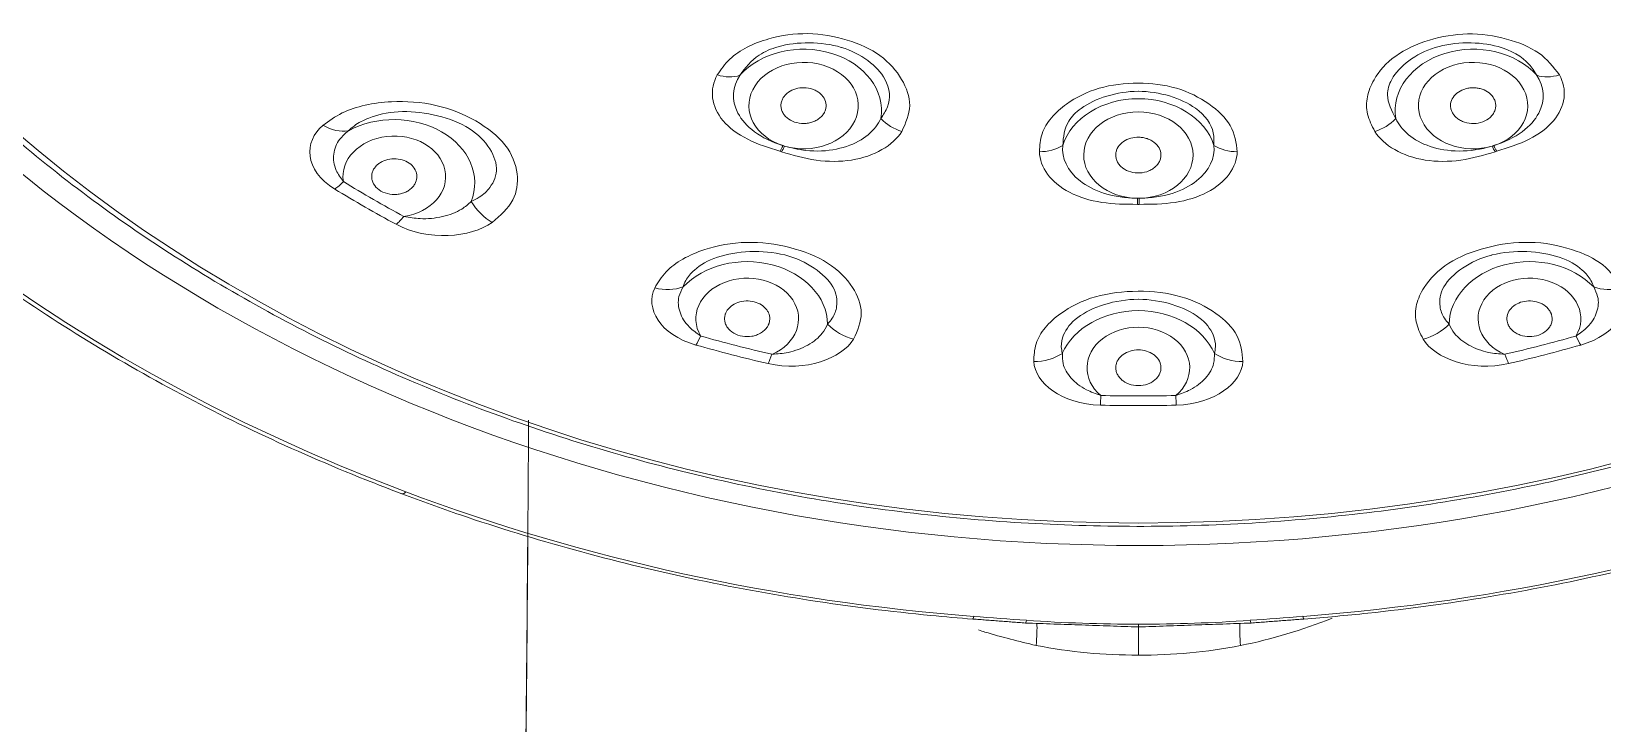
# Model space of a CAD drawing. Extents: x 0 to 3160, y 0 to 2315.
# Drawn here: x 1064.44 to 1099.19, y 914.61 to 929.91 of the extents above; entities that cross this region are included whole.
import ezdxf

# ---------------------------------------------------------------- set-up
doc = ezdxf.new("R2010")
doc.units = 0
doc.header["$LTSCALE"] = 10
doc.header["$MEASUREMENT"] = 0
doc.layers.get('0').update_dxf_attribs({"linetype": 'CONTINUOUS'})

msp = doc.modelspace()

# ---------------------------------------------------------------- linework, layer by layer
at = {"color": 7, "linetype": 'Continuous', "lineweight": 18}
for p, q in [((1072.724, 919.733), (1072.722, 919.731)), ((1088.924, 916.745), (1088.924, 916.806)), ((1088.924, 916.782), (1088.924, 916.122))]:
    msp.add_line(p, q, dxfattribs=at)
at = {"color": 7, "linetype": 'Continuous', "lineweight": 13}
for centre, major_axis, ratio, start_param, end_param in [((1088.924, 946.63), (37.699, 0), 0.790155, 5.156583, 10.55138), ((1081.519, 928.156), (-1.723, 0), 0.790155, 3.016187, 5.669392), ((1081.519, 928.271), (1.209, 0), 0.790155, 4.358175, 10.61059), ((1096.329, 928.156), (-1.723, 0), 0.790155, 3.755386, 6.408591), ((1096.329, 928.271), (1.209, 0), 0.790155, 5.097374, 11.349788), ((1079.69, 929.55), (0.697, -0.393), 0.730817, 4.998751, 5.695614), ((1098.158, 929.55), (0.697, 0.393), 0.730817, 3.729164, 4.426027), ((1088.924, 927.062), (-1.723, 0), 0.790155, 3.385786, 6.038992), ((1072.466, 926.557), (-1.779, 0), 0.790155, 2.845971, 5.32217), ((1083.738, 928.31), (0.676, -0.428), 0.72265, 4.385315, 5.082178), ((1088.924, 927.177), (1.209, 0), 0.790155, 4.727775, 10.980189), ((1094.11, 928.31), (0.676, 0.428), 0.72265, 4.3426, 5.039463), ((1071.079, 928.596), (0.645, -0.764), 0.716961, 5.188181, 5.86621), ((1072.466, 926.701), (1.136, 0), 0.790155, 4.901912, 9.549414), ((1088.924, 943.388), (21.895, 0), 0.790155, 4.341933, 4.343647), ((1088.924, 943.375), (21.709, 0), 0.790155, 4.341933, 4.343647), ((1086.753, 927.865), (0.8, 0.023), 0.767163, 4.667088, 5.363952), ((1091.095, 927.865), (0.8, -0.023), 0.767163, 4.060826, 4.75769), ((1088.924, 943.375), (21.709, 0), 0.790155, 5.081131, 5.082845), ((1088.924, 943.388), (21.895, 0), 0.790155, 5.081131, 5.082845), ((1088.924, 944.6), (28.789, 0), 0.790155, 4.055273, 4.112868), ((1088.924, 944.63), (-29.098, 0), 0.790155, 0.91368, 0.971275), ((1088.924, 943.375), (21.709, 0), 0.790155, 4.711532, 4.713246), ((1074.783, 926.47), (0.575, -0.818), 0.690785, 4.621421, 5.29945), ((1088.924, 943.388), (21.895, 0), 0.790155, 4.711532, 4.713246), ((1080.272, 923.415), (-1.779, 0), 0.790155, 3.16013, 5.636329), ((1097.576, 923.415), (-1.779, 0), 0.790155, 3.788449, 6.264648), ((1080.272, 923.558), (1.136, 0), 0.790155, 5.216071, 9.863573), ((1097.576, 923.558), (1.136, 0), 0.790155, 5.84439, 10.491892), ((1078.339, 925.038), (0.903, -0.429), 0.793988, 4.955273, 5.633302), ((1099.509, 925.038), (0.903, 0.429), 0.793988, 3.791476, 4.469505), ((1082.693, 923.92), (0.85, -0.528), 0.780226, 4.414727, 5.092756), ((1088.924, 922.332), (-1.779, 0), 0.790155, 3.474289, 5.950489), ((1088.924, 922.475), (1.136, 0), 0.790155, 5.530231, 10.177733), ((1095.155, 923.92), (0.85, 0.528), 0.780226, 4.332022, 5.010051), ((1088.924, 944.6), (28.789, 0), 0.790155, 4.369432, 4.427027), ((1088.924, 944.6), (28.789, 0), 0.790155, 4.997751, 5.055346), ((1088.924, 944.63), (-29.098, 0), 0.790155, 1.22784, 1.285435), ((1086.635, 923.427), (0.998, 0.063), 0.815788, 4.636524, 5.314553), ((1091.213, 923.427), (0.998, -0.063), 0.815788, 4.110225, 4.788254), ((1088.924, 944.63), (-29.098, 0), 0.790155, 1.856158, 1.913753), ((1088.924, 944.6), (28.789, 0), 0.790155, 4.683592, 4.741186), ((1088.924, 944.63), (-29.098, 0), 0.790155, 1.541999, 1.599594), ((1088.924, 946.631), (37.703, 0), 0.790155, 4.268195, 4.615639), ((1088.924, 946.631), (37.703, 0), 0.790155, 4.809139, 5.156583), ((1085.301, 917.418), (0.038, 0.499), 0.059206, 3.108412, 3.643374), ((1086.463, 917.331), (-0.035, -0.499), 0.073615, 6.279502, 6.784509), ((1086.22, 915.167), (0.377, 1.964), 0.136214, 5.374418, 5.748618), ((1091.628, 915.167), (-0.377, 1.964), 0.136214, 0.534568, 0.908768), ((1091.385, 917.331), (0.035, -0.499), 0.073615, 5.781862, 6.286869), ((1092.547, 917.418), (0.038, -0.499), 0.059206, 5.781404, 6.31666)]:
    msp.add_ellipse(centre, major_axis=major_axis, ratio=ratio, start_param=start_param, end_param=end_param, dxfattribs=at)
msp.add_ellipse((1088.924, 945.609), major_axis=(33.622, 0), ratio=0.790155, dxfattribs=at)
at = {"color": 7, "linetype": 'Continuous', "lineweight": 18}
for centre, major_axis, ratio, start_param, end_param in [((1088.924, 945.822), (-34.52, 0), 0.790155, 0.629497, 2.51406), ((1081.065, 927.876), (0.235, 0.765), 0.221897, 3.851939, 4.086354), ((1081.099, 927.865), (-0.234, -0.765), 0.220918, 0.710031, 0.944446), ((1096.749, 927.865), (-0.234, 0.765), 0.220918, 2.197146, 2.431561), ((1096.783, 927.876), (0.235, -0.765), 0.221897, 5.338424, 5.572839), ((1071.339, 927.202), (-0.521, -0.854), 0.374386, 0.706149, 1.020037), ((1088.905, 926.712), (0.001, 0.8), 0.000525, 3.81824, 4.052655), ((1088.943, 926.712), (0.001, -0.8), 0.000525, 5.372123, 5.606538), ((1072.68, 926.432), (0.475, 0.88), 0.345831, 3.8289, 4.142788), ((1079.243, 923.79), (-0.272, -0.962), 0.206104, 0.625999, 0.939888), ((1098.605, 923.79), (-0.272, 0.962), 0.206104, 2.201705, 2.515593), ((1080.82, 923.385), (0.226, 0.974), 0.172536, 3.75865, 4.072539), ((1097.028, 923.385), (0.226, -0.974), 0.172536, 5.352239, 5.666127), ((1088.095, 922.475), (-0.023, -1), 0.017648, 0.597374, 0.911263), ((1089.753, 922.475), (-0.023, 1), 0.017648, 2.23033, 2.544218), ((1072.808, 920.155), (-0.176, -0.468), 0.263385, 6.189898, 6.831434), ((1072.81, 920.157), (0.176, 0.468), 0.263385, 3.141918, 3.689886)]:
    msp.add_ellipse(centre, major_axis=major_axis, ratio=ratio, start_param=start_param, end_param=end_param, dxfattribs=at)
for points, knots in [([(1061.08, 930.523), (1061.358, 930.19), (1062.137, 929.312), (1063.553, 927.968), (1065.321, 926.504), (1067.227, 925.152), (1069.254, 923.916), (1071.394, 922.806), (1073.632, 921.826), (1075.958, 920.982), (1078.356, 920.28), (1080.814, 919.722), (1083.319, 919.313), (1085.854, 919.054), (1088.408, 918.947), (1090.964, 918.992), (1093.509, 919.19), (1096.028, 919.539), (1098.507, 920.037), (1100.932, 920.682), (1103.289, 921.469), (1105.564, 922.395), (1107.746, 923.454), (1109.822, 924.641), (1111.778, 925.949), (1113.609, 927.369), (1115.286, 928.9), (1116.44, 930.075), (1116.989, 930.757), (1117.078, 930.871)], [0, 0, 0, 0, 0.02283, 0.061557, 0.100301, 0.139057, 0.177824, 0.216598, 0.255377, 0.29416, 0.332945, 0.371732, 0.410519, 0.449308, 0.488097, 0.526887, 0.565678, 0.60447, 0.643263, 0.682058, 0.720853, 0.759649, 0.798445, 0.83724, 0.876031, 0.914818, 0.953596, 0.992363, 1, 1, 1, 1]), ([(1058.44, 928.95), (1058.722, 928.635), (1059.552, 927.752), (1061.063, 926.385), (1062.969, 924.865), (1065.012, 923.459), (1067.174, 922.171), (1069.447, 921.008), (1071.289, 920.207), (1072.365, 919.79), (1072.634, 919.689)], [0, 0, 0, 0, 0.078639, 0.224104, 0.369616, 0.515166, 0.660747, 0.806349, 0.951968, 1, 1, 1, 1]), ([(1081.051, 928.411), (1081.045, 928.399), (1081.035, 928.374), (1081.021, 928.322), (1081.015, 928.255), (1081.03, 928.175), (1081.076, 928.073), (1081.181, 927.964), (1081.365, 927.883), (1081.541, 927.869), (1081.676, 927.893), (1081.771, 927.926), (1081.854, 927.974), (1081.923, 928.034), (1081.961, 928.085), (1081.981, 928.12), (1081.993, 928.145), (1082.019, 928.213), (1082.025, 928.328), (1081.973, 928.447), (1081.902, 928.528), (1081.835, 928.579), (1081.758, 928.62), (1081.643, 928.659), (1081.485, 928.674), (1081.298, 928.636), (1081.169, 928.561), (1081.102, 928.491), (1081.07, 928.447), (1081.057, 928.423), (1081.051, 928.411)], [0, 0, 0, 0, 0.015625, 0.03125, 0.0625, 0.09375, 0.125, 0.1875, 0.25, 0.3125, 0.34375, 0.375, 0.40625, 0.4375, 0.46875, 0.476562, 0.484375, 0.5, 0.5625, 0.625, 0.65625, 0.6875, 0.71875, 0.75, 0.8125, 0.875, 0.9375, 0.96875, 0.984375, 1, 1, 1, 1]), ([(1095.864, 928.126), (1095.87, 928.114), (1095.884, 928.09), (1095.917, 928.044), (1095.971, 927.991), (1096.05, 927.94), (1096.171, 927.889), (1096.342, 927.864), (1096.547, 927.902), (1096.688, 927.986), (1096.768, 928.076), (1096.81, 928.151), (1096.83, 928.23), (1096.83, 928.311), (1096.815, 928.369), (1096.799, 928.406), (1096.787, 928.43), (1096.749, 928.494), (1096.655, 928.583), (1096.515, 928.643), (1096.394, 928.665), (1096.3, 928.667), (1096.208, 928.656), (1096.09, 928.624), (1095.96, 928.551), (1095.855, 928.423), (1095.824, 928.299), (1095.833, 928.212), (1095.848, 928.162), (1095.858, 928.138), (1095.864, 928.126)], [0, 0, 0, 0, 0.015625, 0.03125, 0.0625, 0.09375, 0.125, 0.1875, 0.25, 0.3125, 0.34375, 0.375, 0.40625, 0.4375, 0.46875, 0.476562, 0.484375, 0.5, 0.5625, 0.625, 0.65625, 0.6875, 0.71875, 0.75, 0.8125, 0.875, 0.9375, 0.96875, 0.984375, 1, 1, 1, 1]), ([(1071.447, 927.71), (1071.38, 927.652), (1071.214, 927.508), (1071.097, 927.207), (1071.139, 926.869), (1071.28, 926.672), (1071.339, 926.589)], [0, 0, 0, 0, 0.200427, 0.49953, 0.790892, 1, 1, 1, 1]), ([(1088.424, 927.175), (1088.424, 927.162), (1088.426, 927.136), (1088.436, 927.083), (1088.462, 927.019), (1088.512, 926.948), (1088.602, 926.866), (1088.75, 926.794), (1088.958, 926.771), (1089.128, 926.809), (1089.244, 926.87), (1089.317, 926.928), (1089.372, 926.996), (1089.409, 927.071), (1089.422, 927.13), (1089.424, 927.169), (1089.424, 927.195), (1089.417, 927.266), (1089.37, 927.375), (1089.267, 927.471), (1089.164, 927.526), (1089.078, 927.555), (1088.987, 927.571), (1088.862, 927.574), (1088.708, 927.544), (1088.552, 927.455), (1088.465, 927.348), (1088.434, 927.263), (1088.426, 927.213), (1088.424, 927.188), (1088.424, 927.175)], [0, 0, 0, 0, 0.015625, 0.03125, 0.0625, 0.09375, 0.125, 0.1875, 0.25, 0.3125, 0.34375, 0.375, 0.40625, 0.4375, 0.46875, 0.476562, 0.484375, 0.5, 0.5625, 0.625, 0.65625, 0.6875, 0.71875, 0.75, 0.8125, 0.875, 0.9375, 0.96875, 0.984375, 1, 1, 1, 1]), ([(1072.061, 926.933), (1072.056, 926.927), (1072.047, 926.916), (1072.028, 926.893), (1072.001, 926.85), (1071.974, 926.784), (1071.962, 926.702), (1071.976, 926.592), (1072.048, 926.464), (1072.207, 926.349), (1072.381, 926.304), (1072.523, 926.305), (1072.627, 926.324), (1072.722, 926.358), (1072.791, 926.398), (1072.832, 926.431), (1072.854, 926.451), (1072.866, 926.464), (1072.876, 926.475), (1072.885, 926.486), (1072.901, 926.505), (1072.942, 926.567), (1072.969, 926.653), (1072.965, 926.75), (1072.939, 926.844), (1072.867, 926.951), (1072.729, 927.047), (1072.554, 927.099), (1072.365, 927.097), (1072.219, 927.05), (1072.124, 926.992), (1072.082, 926.955), (1072.064, 926.936), (1072.061, 926.933)], [0, 0, 0, 0, 0.007812, 0.015625, 0.03125, 0.0625, 0.09375, 0.125, 0.1875, 0.25, 0.3125, 0.34375, 0.375, 0.40625, 0.4375, 0.453125, 0.460938, 0.46875, 0.472656, 0.476562, 0.484375, 0.5, 0.5625, 0.59375, 0.625, 0.6875, 0.75, 0.8125, 0.875, 0.9375, 0.96875, 0.996094, 1, 1, 1, 1]), ([(1072.68, 925.819), (1072.799, 925.799), (1073.084, 925.751), (1073.547, 925.8), (1073.935, 925.947), (1074.102, 926.091), (1074.168, 926.148)], [0, 0, 0, 0, 0.208279, 0.500324, 0.801781, 1, 1, 1, 1]), ([(1078.852, 924.262), (1078.817, 924.192), (1078.729, 924.016), (1078.756, 923.703), (1078.941, 923.394), (1079.154, 923.241), (1079.243, 923.177)], [0, 0, 0, 0, 0.200427, 0.49953, 0.790892, 1, 1, 1, 1]), ([(1098.605, 923.177), (1098.694, 923.24), (1098.906, 923.393), (1099.093, 923.703), (1099.118, 924.017), (1099.031, 924.192), (1098.996, 924.262)], [0, 0, 0, 0, 0.208279, 0.500324, 0.801781, 1, 1, 1, 1]), ([(1079.796, 923.68), (1079.793, 923.674), (1079.788, 923.661), (1079.78, 923.634), (1079.771, 923.586), (1079.771, 923.517), (1079.792, 923.437), (1079.848, 923.336), (1079.966, 923.231), (1080.163, 923.16), (1080.345, 923.16), (1080.48, 923.196), (1080.572, 923.239), (1080.649, 923.295), (1080.699, 923.35), (1080.725, 923.391), (1080.738, 923.416), (1080.745, 923.431), (1080.75, 923.443), (1080.754, 923.456), (1080.761, 923.478), (1080.777, 923.547), (1080.769, 923.636), (1080.727, 923.727), (1080.665, 923.81), (1080.555, 923.894), (1080.386, 923.952), (1080.199, 923.958), (1080.02, 923.911), (1079.9, 923.83), (1079.832, 923.751), (1079.807, 923.706), (1079.797, 923.683), (1079.796, 923.68)], [0, 0, 0, 0, 0.007812, 0.015625, 0.03125, 0.0625, 0.09375, 0.125, 0.1875, 0.25, 0.3125, 0.34375, 0.375, 0.40625, 0.4375, 0.453125, 0.460938, 0.46875, 0.472656, 0.476562, 0.484375, 0.5, 0.5625, 0.59375, 0.625, 0.6875, 0.75, 0.8125, 0.875, 0.9375, 0.96875, 0.996094, 1, 1, 1, 1]), ([(1097.101, 923.436), (1097.104, 923.43), (1097.109, 923.417), (1097.123, 923.391), (1097.15, 923.348), (1097.202, 923.293), (1097.279, 923.237), (1097.4, 923.182), (1097.574, 923.151), (1097.785, 923.186), (1097.932, 923.271), (1098.015, 923.362), (1098.057, 923.439), (1098.078, 923.52), (1098.077, 923.588), (1098.068, 923.634), (1098.06, 923.66), (1098.054, 923.675), (1098.049, 923.688), (1098.043, 923.7), (1098.033, 923.721), (1097.993, 923.784), (1097.921, 923.852), (1097.819, 923.906), (1097.707, 923.945), (1097.556, 923.961), (1097.377, 923.93), (1097.22, 923.849), (1097.111, 923.727), (1097.073, 923.606), (1097.078, 923.51), (1097.091, 923.462), (1097.1, 923.439), (1097.101, 923.436)], [0, 0, 0, 0, 0.007812, 0.015625, 0.03125, 0.0625, 0.09375, 0.125, 0.1875, 0.25, 0.3125, 0.34375, 0.375, 0.40625, 0.4375, 0.453125, 0.460938, 0.46875, 0.472656, 0.476562, 0.484375, 0.5, 0.5625, 0.59375, 0.625, 0.6875, 0.75, 0.8125, 0.875, 0.9375, 0.96875, 0.996094, 1, 1, 1, 1]), ([(1080.82, 922.772), (1080.94, 922.782), (1081.229, 922.806), (1081.636, 922.964), (1081.928, 923.196), (1082.015, 923.371), (1082.05, 923.441)], [0, 0, 0, 0, 0.208279, 0.500324, 0.801781, 1, 1, 1, 1]), ([(1095.798, 923.441), (1095.833, 923.371), (1095.921, 923.195), (1096.213, 922.964), (1096.619, 922.806), (1096.908, 922.782), (1097.028, 922.772)], [0, 0, 0, 0, 0.200427, 0.49953, 0.790892, 1, 1, 1, 1]), ([(1087.243, 922.791), (1087.243, 922.716), (1087.243, 922.53), (1087.41, 922.241), (1087.721, 921.994), (1087.985, 921.901), (1088.095, 921.862)], [0, 0, 0, 0, 0.200427, 0.49953, 0.790892, 1, 1, 1, 1]), ([(1088.424, 922.475), (1088.424, 922.469), (1088.424, 922.455), (1088.427, 922.427), (1088.437, 922.38), (1088.464, 922.314), (1088.516, 922.243), (1088.609, 922.16), (1088.762, 922.089), (1088.977, 922.07), (1089.15, 922.115), (1089.264, 922.182), (1089.334, 922.245), (1089.386, 922.317), (1089.412, 922.382), (1089.421, 922.427), (1089.423, 922.454), (1089.424, 922.47), (1089.424, 922.483), (1089.423, 922.496), (1089.421, 922.519), (1089.409, 922.588), (1089.367, 922.67), (1089.291, 922.747), (1089.2, 922.811), (1089.062, 922.864), (1088.879, 922.878), (1088.699, 922.838), (1088.547, 922.749), (1088.464, 922.643), (1088.431, 922.552), (1088.424, 922.503), (1088.424, 922.479), (1088.424, 922.475)], [0, 0, 0, 0, 0.007812, 0.015625, 0.03125, 0.0625, 0.09375, 0.125, 0.1875, 0.25, 0.3125, 0.34375, 0.375, 0.40625, 0.4375, 0.453125, 0.460938, 0.46875, 0.472656, 0.476562, 0.484375, 0.5, 0.5625, 0.59375, 0.625, 0.6875, 0.75, 0.8125, 0.875, 0.9375, 0.96875, 0.996094, 1, 1, 1, 1]), ([(1089.753, 921.862), (1089.863, 921.9), (1090.126, 921.993), (1090.439, 922.241), (1090.606, 922.531), (1090.605, 922.717), (1090.605, 922.791)], [0, 0, 0, 0, 0.208279, 0.500324, 0.801781, 1, 1, 1, 1]), ([(1075.437, 921.313), (1075.428, 919.905), (1075.396, 915.939), (1075.321, 908.736), (1075.169, 898.119), (1074.927, 884.596), (1074.613, 870.145), (1074.326, 858.481), (1074.096, 849.681), (1073.856, 841.128), (1073.504, 829.666), (1073.05, 816.375), (1072.69, 806.872), (1072.52, 802.375)], [0, 0, 0, 0, 0.04114, 0.114398, 0.202128, 0.329324, 0.467621, 0.566225, 0.617062, 0.682316, 0.773565, 0.892831, 1, 1, 1, 1]), ([(1072.632, 919.687), (1073.062, 919.525), (1074.316, 919.076), (1076.442, 918.423), (1079.027, 917.792), (1081.662, 917.308), (1083.75, 917.047), (1084.954, 916.943), (1085.263, 916.919)], [0, 0, 0, 0, 0.108343, 0.313558, 0.518804, 0.724054, 0.929307, 1, 1, 1, 1]), ([(1092.585, 916.919), (1093.058, 916.956), (1094.425, 917.081), (1096.672, 917.386), (1099.299, 917.897), (1101.874, 918.555), (1103.836, 919.181), (1104.936, 919.582), (1105.216, 919.687)], [0, 0, 0, 0, 0.108308, 0.313545, 0.518821, 0.724101, 0.929387, 1, 1, 1, 1]), ([(1075.421, 918.771), (1075.413, 917.757), (1075.393, 915.487), (1075.358, 912.073), (1075.319, 908.698), (1075.278, 905.616), (1075.237, 902.697), (1075.193, 899.768), (1075.146, 896.812), (1075.071, 892.375), (1074.961, 886.393), (1074.806, 878.809), (1074.638, 871.204), (1074.458, 863.621), (1074.271, 856.188), (1074.078, 848.984), (1073.922, 843.485), (1073.803, 839.451), (1073.714, 836.533), (1073.607, 833.082), (1073.478, 829.083), (1073.328, 824.568), (1073.156, 819.543), (1072.96, 814.016), (1072.748, 808.235), (1072.6, 804.297), (1072.527, 802.376)], [0, 0, 0, 0, 0.029961, 0.066537, 0.09853, 0.12594, 0.153106, 0.17966, 0.206525, 0.2337, 0.299572, 0.365841, 0.432218, 0.495649, 0.558948, 0.619591, 0.675719, 0.695502, 0.719435, 0.747804, 0.780603, 0.817823, 0.85867, 0.903758, 0.953076, 1, 1, 1, 1]), ([(1086.663, 916.334), (1086.283, 916.426), (1085.854, 916.531), (1085.436, 916.663), (1085.388, 916.679)], [0, 0, 0, 0, 0.885832, 1, 1, 1, 1])]:
    msp.add_open_spline(points, degree=3, knots=knots, dxfattribs=at)
at = {"color": 7, "linetype": 'Continuous', "lineweight": 13}
for points, knots in [([(1079.611, 928.95), (1079.693, 929.071), (1079.853, 929.304), (1080.257, 929.575), (1080.83, 929.793), (1081.605, 929.91), (1082.497, 929.754), (1083.269, 929.399), (1083.726, 928.863), (1083.943, 928.262), (1083.778, 927.889), (1083.694, 927.7)], [0, 0, 0, 0, 0.087607, 0.169371, 0.250856, 0.377447, 0.501128, 0.621802, 0.747777, 0.872041, 1, 1, 1, 1]), ([(1083.228, 927.986), (1083.283, 928.069), (1083.457, 928.331), (1083.409, 928.956), (1082.789, 929.424), (1081.916, 929.691), (1081.167, 929.688), (1080.423, 929.364), (1080.23, 929.102), (1080.11, 928.94)], [0, 0, 0, 0, 0.080562, 0.253207, 0.499831, 0.500495, 0.747529, 0.843295, 1, 1, 1, 1]), ([(1094.154, 927.7), (1094.089, 927.826), (1093.964, 928.07), (1093.968, 928.466), (1094.143, 928.913), (1094.561, 929.395), (1095.334, 929.749), (1096.226, 929.903), (1097.083, 929.769), (1097.841, 929.467), (1098.104, 929.124), (1098.237, 928.95)], [0, 0, 0, 0, 0.087607, 0.169371, 0.250856, 0.377447, 0.501128, 0.621802, 0.747777, 0.872041, 1, 1, 1, 1]), ([(1097.738, 928.94), (1097.687, 929.025), (1097.525, 929.29), (1096.837, 929.69), (1095.927, 929.69), (1095.055, 929.423), (1094.547, 929.034), (1094.382, 928.432), (1094.529, 928.157), (1094.62, 927.986)], [0, 0, 0, 0, 0.080562, 0.253207, 0.499831, 0.500495, 0.747529, 0.843295, 1, 1, 1, 1]), ([(1079.611, 928.95), (1079.432, 928.634), (1079.472, 928.253), (1079.874, 927.778), (1080.062, 927.638), (1080.503, 927.416), (1080.75, 927.338), (1080.997, 927.262)], [0, 0, 0, 0, 0.5, 0.5, 0.75, 0.75, 1, 1, 1, 1]), ([(1081.065, 927.385), (1080.816, 927.463), (1080.604, 927.569), (1080.267, 927.818), (1080.145, 927.959), (1079.915, 928.393), (1079.944, 928.697), (1080.11, 928.94)], [0, 0, 0, 0, 0.25, 0.25, 0.5, 0.5, 1, 1, 1, 1]), ([(1086.735, 927.251), (1086.744, 927.385), (1086.762, 927.645), (1086.981, 928.008), (1087.383, 928.37), (1088.022, 928.696), (1088.915, 928.803), (1089.807, 928.694), (1090.512, 928.33), (1091.034, 927.838), (1091.087, 927.449), (1091.113, 927.251)], [0, 0, 0, 0, 0.087607, 0.169371, 0.250856, 0.377447, 0.501128, 0.621802, 0.747777, 0.872041, 1, 1, 1, 1]), ([(1097.738, 928.94), (1097.903, 928.698), (1097.932, 928.392), (1097.704, 927.96), (1097.582, 927.819), (1097.246, 927.57), (1097.029, 927.462), (1096.783, 927.385)], [0, 0, 0, 0, 0.5, 0.5, 0.75, 0.75, 1, 1, 1, 1]), ([(1096.851, 927.262), (1097.096, 927.337), (1097.347, 927.417), (1097.787, 927.639), (1097.975, 927.78), (1098.374, 928.252), (1098.416, 928.635), (1098.237, 928.95)], [0, 0, 0, 0, 0.25, 0.25, 0.5, 0.5, 1, 1, 1, 1]), ([(1070.888, 927.834), (1071.022, 927.932), (1071.281, 928.12), (1071.81, 928.296), (1072.505, 928.385), (1073.388, 928.331), (1074.304, 927.96), (1074.995, 927.411), (1075.233, 926.77), (1075.153, 926.148), (1074.808, 925.843), (1074.631, 925.686)], [0, 0, 0, 0, 0.087456, 0.169153, 0.25014, 0.377375, 0.499739, 0.622279, 0.749894, 0.871256, 1, 1, 1, 1]), ([(1090.596, 927.391), (1090.598, 927.483), (1090.605, 927.772), (1090.21, 928.331), (1089.389, 928.587), (1088.454, 928.586), (1087.78, 928.373), (1087.292, 927.867), (1087.267, 927.574), (1087.252, 927.391)], [0, 0, 0, 0, 0.080562, 0.253207, 0.499831, 0.500495, 0.747529, 0.843295, 1, 1, 1, 1]), ([(1074.168, 926.148), (1074.228, 926.178), (1074.395, 926.262), (1074.637, 926.495), (1074.841, 927.009), (1074.46, 927.572), (1073.635, 928.045), (1072.727, 928.221), (1071.951, 928.035), (1071.611, 927.859), (1071.491, 927.749), (1071.447, 927.71)], [0, 0, 0, 0, 0.046355, 0.127416, 0.254336, 0.50001, 0.500136, 0.746142, 0.872777, 0.954138, 1, 1, 1, 1]), ([(1083.228, 927.986), (1083.114, 927.728), (1082.846, 927.495), (1082.282, 927.306), (1082.065, 927.268), (1081.599, 927.265), (1081.347, 927.301), (1081.099, 927.375)], [0, 0, 0, 0, 0.5, 0.5, 0.75, 0.75, 1, 1, 1, 1]), ([(1096.749, 927.375), (1096.499, 927.3), (1096.251, 927.265), (1095.784, 927.268), (1095.568, 927.305), (1095, 927.496), (1094.734, 927.727), (1094.62, 927.986)], [0, 0, 0, 0, 0.25, 0.25, 0.5, 0.5, 1, 1, 1, 1]), ([(1081.032, 927.251), (1081.277, 927.176), (1081.531, 927.102), (1082.058, 927.028), (1082.33, 927.028), (1083.082, 927.147), (1083.497, 927.39), (1083.694, 927.7)], [0, 0, 0, 0, 0.25, 0.25, 0.5, 0.5, 1, 1, 1, 1]), ([(1094.154, 927.7), (1094.351, 927.389), (1094.764, 927.148), (1095.521, 927.027), (1095.792, 927.028), (1096.32, 927.102), (1096.568, 927.176), (1096.816, 927.251)], [0, 0, 0, 0, 0.5, 0.5, 0.75, 0.75, 1, 1, 1, 1]), ([(1086.735, 927.251), (1086.744, 926.91), (1086.987, 926.571), (1087.609, 926.247), (1087.855, 926.171), (1088.374, 926.091), (1088.64, 926.088), (1088.905, 926.088)], [0, 0, 0, 0, 0.5, 0.5, 0.75, 0.75, 1, 1, 1, 1]), ([(1088.905, 926.222), (1088.638, 926.223), (1088.392, 926.261), (1087.961, 926.397), (1087.779, 926.493), (1087.351, 926.83), (1087.224, 927.119), (1087.252, 927.391)], [0, 0, 0, 0, 0.25, 0.25, 0.5, 0.5, 1, 1, 1, 1]), ([(1090.596, 927.391), (1090.623, 927.12), (1090.495, 926.83), (1090.07, 926.494), (1089.889, 926.398), (1089.458, 926.262), (1089.207, 926.223), (1088.943, 926.222)], [0, 0, 0, 0, 0.5, 0.5, 0.75, 0.75, 1, 1, 1, 1]), ([(1088.943, 926.088), (1089.206, 926.088), (1089.476, 926.091), (1089.995, 926.172), (1090.241, 926.248), (1090.859, 926.57), (1091.104, 926.911), (1091.113, 927.251)], [0, 0, 0, 0, 0.25, 0.25, 0.5, 0.5, 1, 1, 1, 1]), ([(1078.226, 924.238), (1078.299, 924.362), (1078.441, 924.6), (1078.832, 924.891), (1079.413, 925.14), (1080.233, 925.299), (1081.235, 925.168), (1082.121, 924.817), (1082.644, 924.27), (1082.872, 923.667), (1082.71, 923.298), (1082.626, 923.109)], [0, 0, 0, 0, 0.087456, 0.169153, 0.25014, 0.377375, 0.499739, 0.622279, 0.749894, 0.871256, 1, 1, 1, 1]), ([(1095.222, 923.109), (1095.159, 923.235), (1095.037, 923.479), (1095.054, 923.874), (1095.255, 924.323), (1095.722, 924.813), (1096.603, 925.166), (1097.608, 925.3), (1098.524, 925.123), (1099.273, 924.77), (1099.504, 924.419), (1099.622, 924.238)], [0, 0, 0, 0, 0.087456, 0.169153, 0.25014, 0.377375, 0.499739, 0.622279, 0.749894, 0.871256, 1, 1, 1, 1]), ([(1082.05, 923.441), (1082.087, 923.484), (1082.19, 923.601), (1082.285, 923.876), (1082.207, 924.406), (1081.587, 924.844), (1080.618, 925.093), (1079.722, 925.043), (1079.129, 924.685), (1078.918, 924.44), (1078.869, 924.309), (1078.852, 924.262)], [0, 0, 0, 0, 0.046355, 0.127416, 0.254336, 0.50001, 0.500136, 0.746142, 0.872777, 0.954138, 1, 1, 1, 1]), ([(1098.996, 924.262), (1098.978, 924.31), (1098.93, 924.441), (1098.718, 924.686), (1098.125, 925.043), (1097.229, 925.092), (1096.26, 924.844), (1095.64, 924.404), (1095.563, 923.875), (1095.658, 923.6), (1095.761, 923.483), (1095.798, 923.441)], [0, 0, 0, 0, 0.046355, 0.127416, 0.254336, 0.50001, 0.500136, 0.746142, 0.872777, 0.954138, 1, 1, 1, 1]), ([(1086.611, 922.61), (1086.616, 922.743), (1086.627, 923.001), (1086.841, 923.367), (1087.252, 923.74), (1087.929, 924.087), (1088.919, 924.205), (1089.913, 924.089), (1090.669, 923.703), (1091.183, 923.192), (1091.219, 922.808), (1091.237, 922.61)], [0, 0, 0, 0, 0.087456, 0.169153, 0.25014, 0.377375, 0.499739, 0.622279, 0.749894, 0.871256, 1, 1, 1, 1]), ([(1090.605, 922.791), (1090.616, 922.84), (1090.644, 922.974), (1090.583, 923.253), (1090.229, 923.728), (1089.433, 923.989), (1088.414, 923.989), (1087.617, 923.727), (1087.265, 923.252), (1087.204, 922.973), (1087.232, 922.839), (1087.243, 922.791)], [0, 0, 0, 0, 0.046355, 0.127416, 0.254336, 0.50001, 0.500136, 0.746142, 0.872777, 0.954138, 1, 1, 1, 1]), ([(1088.924, 916.122), (1088.544, 916.129), (1087.783, 916.143), (1087.037, 916.27), (1086.663, 916.334)], [0, 0, 0, 0, 0.498782, 1, 1, 1, 1])]:
    msp.add_open_spline(points, degree=3, knots=knots, dxfattribs=at)
for points in [[(1070.888, 927.834), (1070.463, 927.476), (1070.466, 926.843), (1071.15, 926.426)], [(1072.506, 925.648), (1073.216, 925.264), (1074.158, 925.353), (1074.631, 925.686)], [(1078.226, 924.238), (1078.017, 923.8), (1078.326, 923.207), (1079.139, 922.977)], [(1098.709, 922.977), (1099.518, 923.206), (1099.831, 923.799), (1099.622, 924.238)], [(1080.733, 922.568), (1081.558, 922.377), (1082.362, 922.683), (1082.626, 923.109)], [(1095.222, 923.109), (1095.485, 922.685), (1096.286, 922.376), (1097.115, 922.568)], [(1086.611, 922.61), (1086.64, 922.149), (1087.223, 921.667), (1088.086, 921.648)], [(1089.762, 921.648), (1090.621, 921.667), (1091.208, 922.148), (1091.237, 922.61)], [(1088.924, 916.122), (1089.678, 916.122), (1090.447, 916.183), (1091.185, 916.334)]]:
    msp.add_open_spline(points, degree=3, dxfattribs=at)
at = {"color": 7, "linetype": 'Continuous', "lineweight": 18}
for points, degree in [([(1085.262, 916.92), (1086.428, 916.832)], 1), ([(1085.282, 916.98), (1085.672, 916.95), (1086.061, 916.919), (1086.45, 916.892)], 3), ([(1086.428, 916.832), (1088.924, 916.745)], 1), ([(1086.45, 916.892), (1087.272, 916.834), (1088.098, 916.806), (1088.924, 916.806)], 3), ([(1088.924, 916.806), (1089.75, 916.806), (1090.576, 916.834), (1091.398, 916.892)], 3), ([(1088.924, 916.745), (1091.42, 916.832)], 1), ([(1091.185, 916.334), (1091.874, 916.474), (1092.552, 916.68), (1093.208, 916.937)], 3), ([(1091.398, 916.892), (1091.787, 916.919), (1092.176, 916.95), (1092.566, 916.98)], 3), ([(1091.42, 916.832), (1092.586, 916.92)], 1)]:
    msp.add_open_spline(points, degree=degree, dxfattribs=at)

doc.saveas('drawing.dxf')
